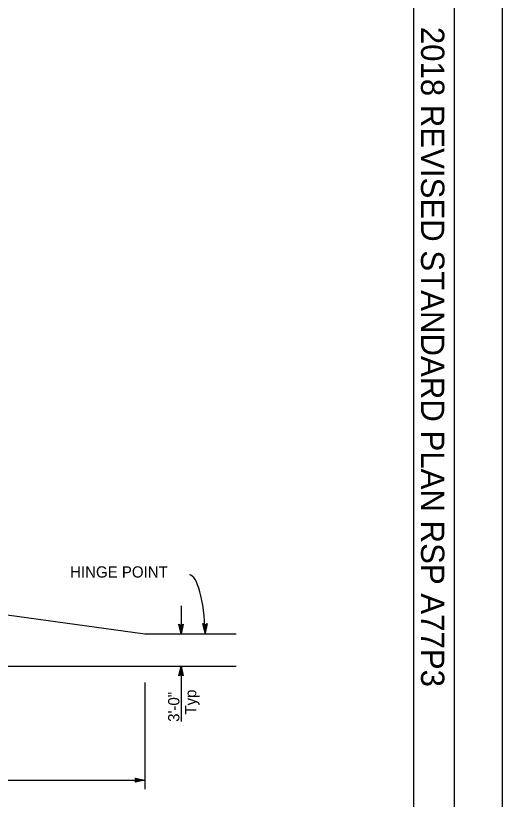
# Model space of a CAD drawing. Extents: x -893 to 867, y -474 to 712.
# Drawn here: x 563.6 to 866.5, y -78.1 to 409.3 of the extents above; entities that cross this region are included whole.
import ezdxf

# ---------------------------------------------------------------- set-up
doc = ezdxf.new("R2010")
doc.units = 0
for name, color, linetype in [('10 Sheet Format', 7, 'Continuous'), ('56 Stage 3 Anno', 7, 'Continuous'), ('57 Undefined', 7, 'Continuous'), ('60 Nongeo Data', 7, 'Continuous')]:
    doc.layers.add(name, color=color, linetype=linetype)

msp = doc.modelspace()

# ---------------------------------------------------------------- linework, layer by layer
at = {"layer": '10 Sheet Format'}
msp.add_line((811.55, -406.04), (811.55, 643.96), dxfattribs=at)
for points in [[(-893.45, -474.04), (866.55, -474.04), (866.55, 711.96), (-893.45, 711.96)], [(-863.43, 668.96), (836.57, 668.96), (836.57, -431.04), (-863.43, -431.04)], [(-863.43, 668.96), (836.57, 668.96), (836.57, -431.04), (-863.43, -431.04)]]:
    msp.add_lwpolyline(points, close=True, dxfattribs=at)
at = {"layer": '56 Stage 3 Anno'}
for p, q in [((666.57, 42.26), (666.57, 24.77)), ((666.57, 24.77), (665.24, 30.77)), ((665.24, 30.77), (665.24, 30.77)), ((665.24, 30.77), (666.57, 29.97)), ((666.57, 26.16), (665.6, 30.53)), ((666.58, 27.53), (665.95, 30.35)), ((666.58, 28.91), (666.31, 30.12)), ((666.57, 29.97), (667.91, 30.77)), ((667.91, 30.77), (666.57, 24.77)), ((667.56, 30.55), (666.58, 26.15)), ((667.2, 30.32), (666.58, 27.53)), ((666.85, 30.14), (666.58, 28.91)), ((667.91, 30.77), (667.91, 30.77)), ((681.55, 25.22), (680.09, 31.19)), ((680.09, 31.19), (680.09, 31.19)), ((680.09, 31.19), (681.43, 30.42)), ((681.52, 26.61), (680.45, 30.96)), ((681.49, 27.98), (680.8, 30.79)), ((681.46, 29.37), (681.17, 30.57)), ((681.43, 30.42), (682.76, 31.25)), ((681.71, 30.6), (681.46, 29.37)), ((682.05, 30.78), (681.49, 27.98)), ((682.4, 31.03), (681.52, 26.6)), ((682.76, 31.25), (681.55, 25.22)), ((682.76, 31.25), (682.76, 31.25)), ((666.57, 24.77), (666.57, 24.77)), ((681.55, 25.22), (681.55, 25.22)), ((665.23, -1.41), (666.57, 4.59)), ((665.59, -1.19), (666.57, 3.21)), ((665.95, -0.96), (666.57, 1.83)), ((666.3, -0.78), (666.57, 0.44)), ((666.57, 4.59), (666.57, -29.72)), ((666.57, 4.59), (666.57, 4.59)), ((666.57, 4.59), (667.9, -1.41)), ((666.57, 1.83), (667.2, -1)), ((666.57, 0.44), (666.84, -0.76)), ((666.58, 3.2), (667.55, -1.18)), ((666.57, -0.61), (665.23, -1.41)), ((665.23, -1.41), (665.23, -1.41)), ((667.9, -1.41), (666.57, -0.61)), ((667.9, -1.41), (667.9, -1.41)), ((644.03, -5.46), (644.03, -71.91)), ((372.14, -66.24), (644.03, -66.24)), ((638.83, -66.24), (638.03, -64.9)), ((638.03, -64.9), (638.03, -64.9)), ((638.03, -64.9), (644.03, -66.24)), ((644.03, -66.24), (638.03, -67.57)), ((638.03, -67.57), (638.83, -66.24)), ((638.03, -67.57), (638.03, -67.57)), ((638.24, -65.25), (642.65, -66.23)), ((642.63, -66.24), (638.26, -67.21)), ((641.26, -66.23), (638.44, -66.86)), ((638.48, -65.61), (641.26, -66.23)), ((638.65, -65.96), (639.88, -66.23)), ((639.88, -66.23), (638.67, -66.5)), ((644.03, -66.24), (644.03, -66.24))]:
    msp.add_line(p, q, dxfattribs=at)
msp.add_ellipse((672.46, 24.52), major_axis=(0.73, -36.94), ratio=0.246566, start_param=1.584891, end_param=3.141592, dxfattribs=at)
at = {"layer": '60 Nongeo Data'}
for p, q in [((396.4, 59.08), (644.03, 24.77)), ((644.03, 24.77), (700.92, 24.77)), ((-83.23, 4.59), (615.81, 4.59)), ((565.92, 4.59), (700.92, 4.59))]:
    msp.add_line(p, q, dxfattribs=at)

# ---------------------------------------------------------------- texts
at = {"layer": '10 Sheet Format'}
msp.add_text('2018 REVISED STANDARD PLAN RSP A77P3', height=14.5, rotation=270, dxfattribs=at).set_placement((815.95, 402.34))
at = {"layer": '57 Undefined'}
msp.add_text('HINGE POINT', height=7, dxfattribs=at).set_placement((597.49, 59.78))
for s, p in [('3\'-0"', (665.53, -29.94)), ('Typ', (676.03, -25.48))]:
    msp.add_text(s, height=7, rotation=90, dxfattribs=at).set_placement(p)

doc.saveas('drawing.dxf')
